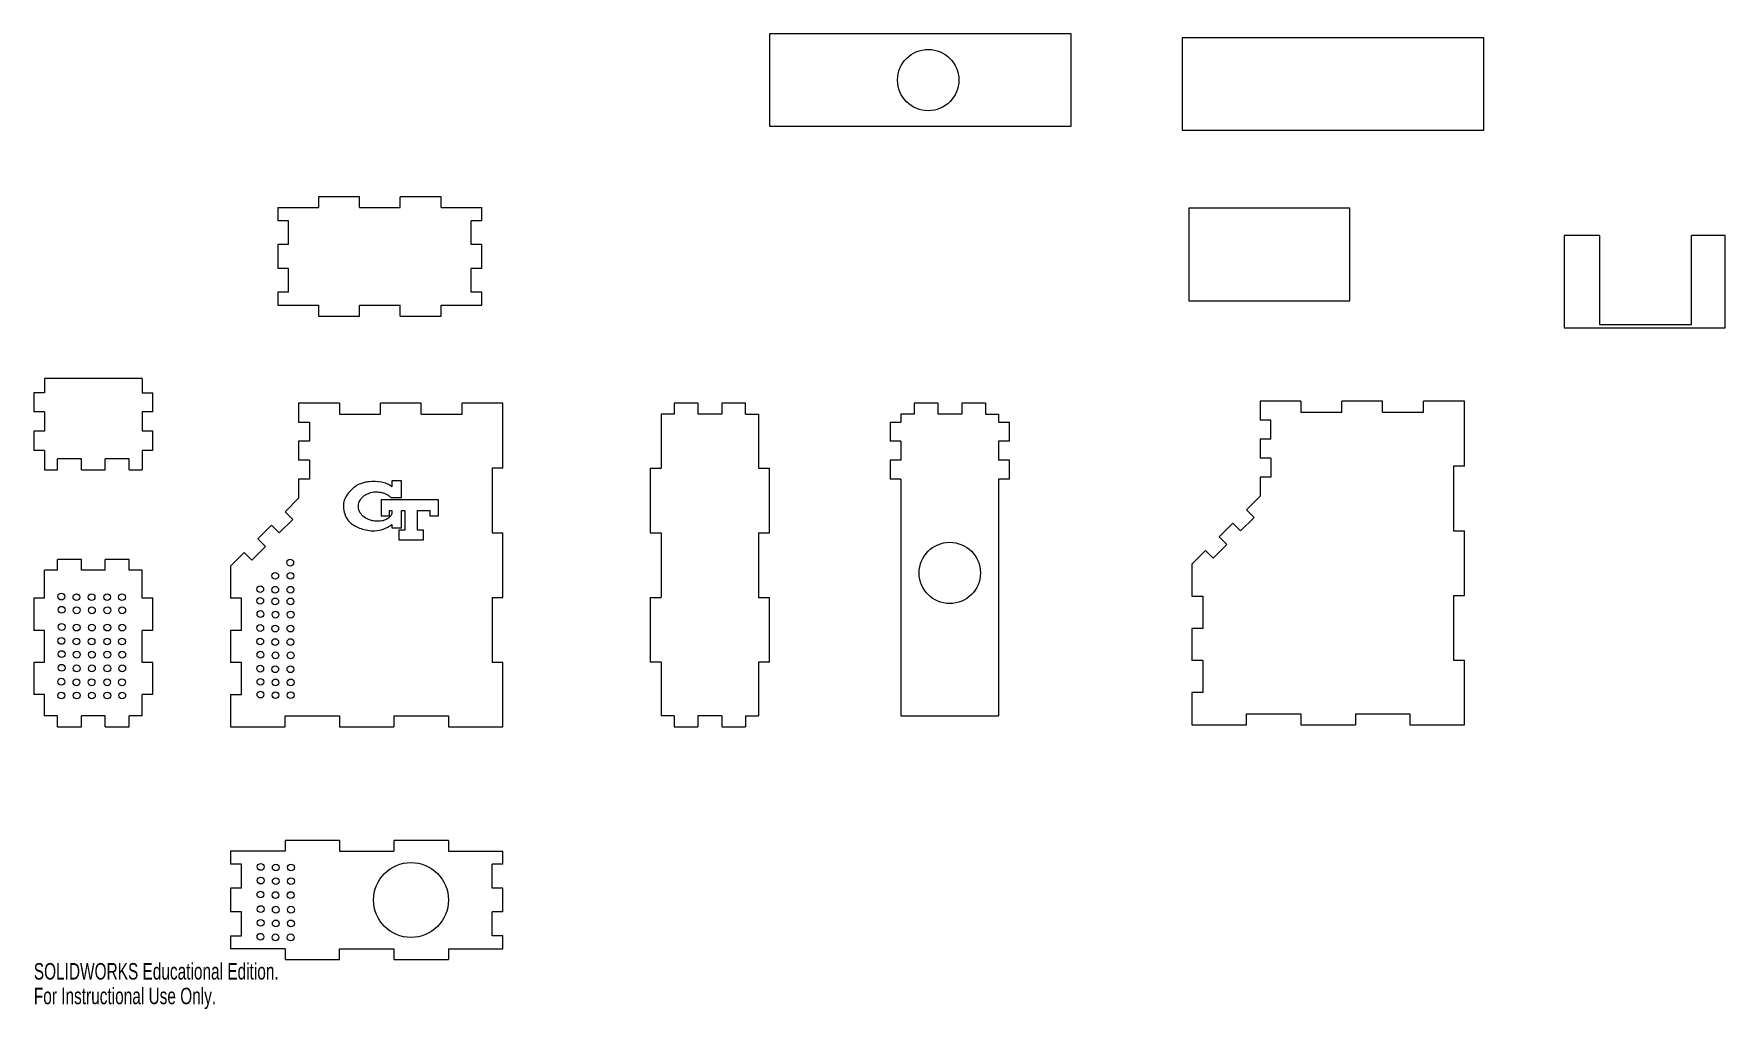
# Model space of a CAD drawing. Header units: millimetres. Extents: x -111 to 386, y -121 to 165.
import ezdxf

# ---------------------------------------------------------------- set-up
doc = ezdxf.new("R2010")
doc.units = ezdxf.units.MM
doc.styles.add('SLDTEXTSTYLE0', font='TXT', dxfattribs={"width": 0.7})

msp = doc.modelspace()

# ---------------------------------------------------------------- linework, layer by layer
at = {"color": 7, "linetype": 'Continuous', "lineweight": 15}
for p, q in [((194.17, 164.94), (105.52, 164.94)), ((105.52, 164.94), (105.52, 137.79)), ((194.17, 137.79), (194.17, 164.94)), ((315.41, 163.81), (226.76, 163.81)), ((226.76, 163.81), (226.76, 136.66)), ((315.41, 136.66), (315.41, 163.81)), ((105.52, 137.79), (194.17, 137.79)), ((226.76, 136.66), (315.41, 136.66)), ((-26.88, 117.07), (-26.88, 113.9)), ((-14.88, 117.07), (-26.88, 117.07)), ((-14.88, 113.9), (-14.88, 117.07)), ((9.12, 117.07), (-2.88, 117.07)), ((-2.88, 113.9), (-2.88, 117.07)), ((9.12, 113.9), (9.12, 117.07)), ((-38.88, 113.9), (-38.88, 110.07)), ((-38.88, 113.9), (-26.88, 113.9)), ((-35.7, 110.07), (-38.88, 110.07)), ((-35.7, 103.07), (-35.7, 110.07)), ((-14.88, 113.9), (-2.88, 113.9)), ((9.12, 113.9), (21.12, 113.9)), ((21.12, 110.07), (17.95, 110.07)), ((17.95, 103.07), (17.95, 110.07)), ((21.12, 110.07), (21.12, 113.9)), ((228.7, 113.71), (228.7, 86.56)), ((276, 113.71), (228.7, 113.71)), ((276, 86.56), (276, 113.71)), ((338.95, 105.7), (338.95, 78.55)), ((349.34, 105.7), (338.95, 105.7)), ((349.34, 105.7), (349.34, 79.55)), ((376.34, 79.55), (376.34, 105.7)), ((386.25, 105.7), (376.34, 105.7)), ((386.25, 78.55), (386.25, 105.7)), ((-38.88, 103.07), (-38.88, 96.07)), ((-35.7, 103.07), (-38.88, 103.07)), ((21.12, 103.07), (17.95, 103.07)), ((21.12, 96.07), (21.12, 103.07)), ((-35.7, 96.07), (-38.88, 96.07)), ((-35.7, 89.07), (-35.7, 96.07)), ((21.12, 96.07), (17.95, 96.07)), ((17.95, 89.07), (17.95, 96.07)), ((-38.88, 89.07), (-38.88, 85.25)), ((-35.7, 89.07), (-38.88, 89.07)), ((-38.88, 85.25), (-26.88, 85.25)), ((-26.88, 85.25), (-26.88, 82.07)), ((-14.88, 85.25), (-2.88, 85.25)), ((-14.88, 82.07), (-14.88, 85.25)), ((-2.88, 82.07), (-2.88, 85.25)), ((9.12, 82.07), (9.12, 85.25)), ((9.12, 85.25), (21.12, 85.25)), ((21.12, 89.07), (17.95, 89.07)), ((21.12, 85.25), (21.12, 89.07)), ((228.7, 86.56), (276, 86.56)), ((-26.88, 82.07), (-14.88, 82.07)), ((-2.88, 82.07), (9.12, 82.07)), ((349.34, 79.55), (376.34, 79.55)), ((338.95, 78.55), (386.25, 78.55)), ((-78.68, 63.71), (-107.33, 63.71)), ((-107.33, 63.71), (-107.33, 59.55)), ((-78.68, 63.71), (-78.68, 59.55)), ((-110.51, 59.55), (-110.51, 53.89)), ((-107.33, 59.55), (-110.51, 59.55)), ((-78.68, 59.55), (-75.51, 59.55)), ((-75.51, 53.89), (-75.51, 59.55)), ((-32.73, 56.43), (-32.73, 50.86)), ((-20.73, 56.43), (-32.73, 56.43)), ((-20.73, 56.43), (-20.73, 53.26)), ((-8.73, 53.26), (-8.73, 56.43)), ((3.27, 56.43), (-8.73, 56.43)), ((3.27, 53.26), (3.27, 56.43)), ((15.27, 53.26), (15.27, 56.43)), ((27.27, 56.43), (15.27, 56.43)), ((27.27, 37.43), (27.27, 56.43)), ((77.52, 56.43), (77.52, 53.26)), ((84.52, 56.43), (77.52, 56.43)), ((84.52, 56.43), (84.52, 53.26)), ((91.52, 56.43), (91.52, 53.26)), ((98.52, 56.43), (91.52, 56.43)), ((98.52, 53.26), (98.52, 56.43)), ((148.01, 56.43), (148.01, 53.26)), ((155.01, 56.43), (148.01, 56.43)), ((155.01, 56.43), (155.01, 53.26)), ((162.01, 56.43), (162.01, 53.26)), ((169.01, 56.43), (162.01, 56.43)), ((169.01, 56.43), (169.01, 53.26)), ((249.65, 57.02), (249.65, 51.45)), ((261.65, 57.02), (249.65, 57.02)), ((261.65, 57.02), (261.65, 53.85)), ((273.65, 53.85), (273.65, 57.02)), ((285.65, 57.02), (273.65, 57.02)), ((285.65, 53.85), (285.65, 57.02)), ((297.65, 53.85), (297.65, 57.02)), ((309.65, 57.02), (297.65, 57.02)), ((309.65, 38.02), (309.65, 57.02)), ((-107.33, 53.89), (-110.51, 53.89)), ((-107.33, 53.89), (-107.33, 48.23)), ((-75.51, 53.89), (-78.68, 53.89)), ((-78.68, 53.89), (-78.68, 48.23)), ((-32.73, 50.86), (-29.55, 50.86)), ((-29.55, 50.86), (-29.55, 45.29)), ((-20.73, 53.26), (-8.73, 53.26)), ((3.27, 53.26), (15.27, 53.26)), ((73.7, 53.26), (73.7, 37.43)), ((77.52, 53.26), (73.7, 53.26)), ((91.52, 53.26), (84.52, 53.26)), ((98.52, 53.26), (102.35, 53.26)), ((102.35, 53.26), (102.35, 37.43)), ((141.01, 50.86), (141.01, 45.29)), ((141.01, 50.86), (144.18, 50.86)), ((144.18, 53.26), (144.18, 50.86)), ((148.01, 53.26), (144.18, 53.26)), ((162.01, 53.26), (155.01, 53.26)), ((169.01, 53.26), (172.83, 53.26)), ((172.83, 53.26), (172.83, 50.86)), ((172.83, 50.86), (176.01, 50.86)), ((176.01, 45.29), (176.01, 50.86)), ((252.82, 51.45), (249.65, 51.45)), ((252.82, 45.88), (252.82, 51.45)), ((261.65, 53.85), (273.65, 53.85)), ((285.65, 53.85), (297.65, 53.85)), ((-110.51, 48.23), (-110.51, 42.57)), ((-107.33, 48.23), (-110.51, 48.23)), ((-75.51, 48.23), (-78.68, 48.23)), ((-75.51, 42.57), (-75.51, 48.23)), ((-29.55, 45.29), (-32.73, 45.29)), ((-32.73, 45.29), (-32.73, 39.72)), ((144.18, 45.29), (141.01, 45.29)), ((144.18, 45.29), (144.18, 39.72)), ((176.01, 45.29), (172.83, 45.29)), ((172.83, 45.29), (172.83, 39.72)), ((249.65, 45.88), (249.65, 40.31)), ((252.82, 45.88), (249.65, 45.88)), ((-107.33, 42.57), (-110.51, 42.57)), ((-107.33, 42.57), (-107.33, 36.93)), ((-96.51, 40.11), (-103.51, 40.11)), ((-103.51, 36.93), (-103.51, 40.11)), ((-96.51, 36.93), (-96.51, 40.11)), ((-82.51, 40.11), (-89.51, 40.11)), ((-89.51, 36.93), (-89.51, 40.11)), ((-82.51, 36.93), (-82.51, 40.11)), ((-75.51, 42.57), (-78.68, 42.57)), ((-78.68, 42.57), (-78.68, 36.93)), ((252.82, 40.31), (249.65, 40.31)), ((252.82, 40.31), (252.82, 34.74)), ((-107.33, 36.93), (-103.51, 36.93)), ((-96.51, 36.93), (-89.51, 36.93)), ((-82.51, 36.93), (-78.68, 36.93)), ((-29.55, 39.72), (-32.73, 39.72)), ((-29.55, 39.72), (-29.55, 34.15)), ((27.27, 37.43), (24.1, 37.43)), ((24.1, 37.43), (24.1, 18.43)), ((70.52, 37.43), (70.52, 18.43)), ((70.52, 37.43), (73.7, 37.43)), ((102.35, 37.43), (105.52, 37.43)), ((105.52, 18.43), (105.52, 37.43)), ((141.01, 39.72), (141.01, 34.15)), ((144.18, 39.72), (141.01, 39.72)), ((176.01, 39.72), (172.83, 39.72)), ((176.01, 34.15), (176.01, 39.72)), ((309.65, 38.02), (306.47, 38.02)), ((306.47, 38.02), (306.47, 19.02)), ((-32.73, 34.15), (-32.73, 28.6)), ((-29.55, 34.15), (-32.73, 34.15)), ((-2.54, 33.62), (-5.32, 33.62)), ((-5.32, 33.62), (-5.32, 31.93)), ((-2.54, 28.73), (-2.54, 33.62)), ((144.18, 34.15), (141.01, 34.15)), ((144.18, 34.15), (144.18, -35.39)), ((176.01, 34.15), (172.83, 34.15)), ((172.83, 34.15), (172.83, -35.39)), ((249.65, 34.74), (249.65, 29.19)), ((252.82, 34.74), (249.65, 34.74)), ((-32.73, 28.6), (-36.73, 24.6)), ((8.32, 28.11), (-8.49, 28.11)), ((-8.49, 28.11), (-8.49, 23.42)), ((-6.05, 23.42), (-6.05, 24.92)), ((-6.05, 24.92), (-5.32, 24.92)), ((-5.47, 28.73), (-2.54, 28.73)), ((-2.48, 19.84), (-2.48, 24.92)), ((-2.48, 24.92), (-1.53, 24.92)), ((-1.53, 24.92), (-1.53, 19.16)), ((2.18, 19.16), (2.18, 24.92)), ((2.18, 24.92), (5.78, 24.92)), ((5.78, 24.92), (5.78, 23.42)), ((8.32, 23.42), (8.32, 28.11)), ((249.65, 29.19), (245.65, 25.19)), ((245.65, 25.19), (247.89, 22.94)), ((-40.73, 20.6), (-44.73, 16.59)), ((-38.49, 18.35), (-40.73, 20.6)), ((-34.48, 22.35), (-38.49, 18.35)), ((-36.73, 24.6), (-34.48, 22.35)), ((-8.49, 23.42), (-6.05, 23.42)), ((-5.32, 20.87), (-5.32, 19.84)), ((5.78, 23.42), (8.32, 23.42)), ((241.64, 21.19), (237.64, 17.18)), ((243.89, 18.94), (241.64, 21.19)), ((247.89, 22.94), (243.89, 18.94)), ((-42.49, 14.35), (-44.73, 16.59)), ((-5.32, 19.84), (-2.48, 19.84)), ((-1.53, 19.16), (-3.29, 19.16)), ((-3.29, 19.16), (-3.29, 16.33)), ((-3.29, 16.33), (3.98, 16.33)), ((3.98, 19.16), (2.18, 19.16)), ((3.98, 16.33), (3.98, 19.16)), ((24.1, 18.43), (27.27, 18.43)), ((27.27, -0.57), (27.27, 18.43)), ((70.52, 18.43), (73.7, 18.43)), ((73.7, 18.43), (73.7, -0.57)), ((102.35, 18.43), (105.52, 18.43)), ((102.35, 18.43), (102.35, -0.57)), ((239.89, 14.94), (235.88, 10.94)), ((239.89, 14.94), (237.64, 17.18)), ((306.47, 19.02), (309.65, 19.02)), ((309.65, 0.02), (309.65, 19.02)), ((-103.51, 7.43), (-103.51, 10.6)), ((-96.51, 10.6), (-103.51, 10.6)), ((-96.51, 7.43), (-96.51, 10.6)), ((-89.51, 7.43), (-89.51, 10.6)), ((-82.51, 10.6), (-89.51, 10.6)), ((-82.51, 7.43), (-82.51, 10.6)), ((-48.74, 12.59), (-52.73, 8.6)), ((-46.49, 10.35), (-48.74, 12.59)), ((-42.49, 14.35), (-46.49, 10.35)), ((233.64, 13.18), (229.65, 9.19)), ((235.88, 10.94), (233.64, 13.18)), ((-107.33, -0.83), (-107.33, 7.43)), ((-103.51, 7.43), (-107.33, 7.43)), ((-89.51, 7.43), (-96.51, 7.43)), ((-78.68, 7.43), (-82.51, 7.43)), ((-78.68, -0.83), (-78.68, 7.43)), ((-52.73, 8.6), (-52.73, -0.83)), ((229.65, 9.19), (229.65, -0.24)), ((306.47, 0.02), (309.65, 0.02)), ((306.47, 0.02), (306.47, -18.98)), ((-110.51, -0.83), (-110.51, -10.26)), ((-107.33, -0.83), (-110.51, -0.83)), ((-75.51, -0.83), (-78.68, -0.83)), ((-75.51, -10.26), (-75.51, -0.83)), ((-49.55, -0.83), (-52.73, -0.83)), ((-49.55, -10.26), (-49.55, -0.83)), ((24.1, -0.57), (27.27, -0.57)), ((24.1, -0.57), (24.1, -19.57)), ((70.52, -0.57), (70.52, -19.57)), ((70.52, -0.57), (73.7, -0.57)), ((102.35, -0.57), (105.52, -0.57)), ((105.52, -19.57), (105.52, -0.57)), ((229.65, -0.24), (232.82, -0.24)), ((232.82, -0.24), (232.82, -9.67)), ((232.82, -9.67), (229.65, -9.67)), ((229.65, -9.67), (229.65, -19.1)), ((-107.33, -10.26), (-110.51, -10.26)), ((-107.33, -19.69), (-107.33, -10.26)), ((-75.51, -10.26), (-78.68, -10.26)), ((-78.68, -19.69), (-78.68, -10.26)), ((-52.73, -10.26), (-52.73, -19.69)), ((-49.55, -10.26), (-52.73, -10.26)), ((-110.51, -19.69), (-110.51, -29.12)), ((-107.33, -19.69), (-110.51, -19.69)), ((-75.51, -19.69), (-78.68, -19.69)), ((-75.51, -29.12), (-75.51, -19.69)), ((-49.55, -19.69), (-52.73, -19.69)), ((-49.55, -29.12), (-49.55, -19.69)), ((24.1, -19.57), (27.27, -19.57)), ((27.27, -38.57), (27.27, -19.57)), ((73.7, -19.57), (70.52, -19.57)), ((73.7, -19.57), (73.7, -35.39)), ((105.52, -19.57), (102.35, -19.57)), ((102.35, -19.57), (102.35, -35.39)), ((232.82, -19.1), (229.65, -19.1)), ((232.82, -19.1), (232.82, -28.53)), ((306.47, -18.98), (309.65, -18.98)), ((309.65, -37.98), (309.65, -18.98)), ((-107.33, -29.12), (-110.51, -29.12)), ((-107.33, -35.39), (-107.33, -29.12)), ((-75.51, -29.12), (-78.68, -29.12)), ((-78.68, -35.39), (-78.68, -29.12)), ((-52.73, -29.12), (-52.73, -38.57)), ((-52.73, -29.12), (-49.55, -29.12)), ((229.65, -28.53), (229.65, -37.98)), ((232.82, -28.53), (229.65, -28.53)), ((-103.51, -35.39), (-107.33, -35.39)), ((-103.51, -38.57), (-103.51, -35.39)), ((-103.51, -38.57), (-96.51, -38.57)), ((-89.51, -35.39), (-96.51, -35.39)), ((-96.51, -38.57), (-96.51, -35.39)), ((-89.51, -38.57), (-89.51, -35.39)), ((-89.51, -38.57), (-82.51, -38.57)), ((-78.68, -35.39), (-82.51, -35.39)), ((-82.51, -38.57), (-82.51, -35.39)), ((-52.73, -38.57), (-36.73, -38.57)), ((-36.73, -35.39), (-20.73, -35.39)), ((-36.73, -38.57), (-36.73, -35.39)), ((-20.73, -35.39), (-20.73, -38.57)), ((-20.73, -38.57), (-4.73, -38.57)), ((-4.73, -35.39), (11.27, -35.39)), ((-4.73, -35.39), (-4.73, -38.57)), ((11.27, -35.39), (11.27, -38.57)), ((11.27, -38.57), (27.27, -38.57)), ((77.52, -35.39), (73.7, -35.39)), ((77.52, -35.39), (77.52, -38.57)), ((77.52, -38.57), (84.52, -38.57)), ((91.52, -35.39), (84.52, -35.39)), ((84.52, -35.39), (84.52, -38.57)), ((91.52, -35.39), (91.52, -38.57)), ((91.52, -38.57), (98.52, -38.57)), ((98.52, -35.39), (102.35, -35.39)), ((98.52, -35.39), (98.52, -38.57)), ((144.18, -35.39), (172.83, -35.39)), ((229.65, -37.98), (245.65, -37.98)), ((245.65, -34.8), (261.65, -34.8)), ((245.65, -37.98), (245.65, -34.8)), ((261.65, -34.8), (261.65, -37.98)), ((261.65, -37.98), (277.65, -37.98)), ((277.65, -34.8), (293.65, -34.8)), ((277.65, -34.8), (277.65, -37.98)), ((293.65, -34.8), (293.65, -37.98)), ((293.65, -37.98), (309.65, -37.98)), ((-36.73, -71.93), (-36.73, -75.1)), ((-20.73, -71.93), (-36.73, -71.93)), ((-20.73, -71.93), (-20.73, -75.1)), ((-4.73, -71.93), (-4.73, -75.1)), ((11.27, -71.93), (-4.73, -71.93)), ((11.27, -71.93), (11.27, -75.1)), ((-52.73, -75.1), (-52.73, -78.93)), ((-36.73, -75.1), (-52.73, -75.1)), ((-49.55, -78.93), (-52.73, -78.93)), ((-49.55, -85.93), (-49.55, -78.93)), ((-20.73, -75.1), (-4.73, -75.1)), ((11.27, -75.1), (27.27, -75.1)), ((27.27, -78.93), (24.1, -78.93)), ((24.1, -85.93), (24.1, -78.93)), ((27.27, -78.93), (27.27, -75.1)), ((-52.73, -85.93), (-52.73, -92.93)), ((-49.55, -85.93), (-52.73, -85.93)), ((27.27, -85.93), (24.1, -85.93)), ((27.27, -92.93), (27.27, -85.93)), ((-49.55, -92.93), (-52.73, -92.93)), ((-49.55, -99.93), (-49.55, -92.93)), ((27.27, -92.93), (24.1, -92.93)), ((24.1, -99.93), (24.1, -92.93)), ((-52.73, -99.93), (-49.55, -99.93)), ((-52.73, -99.93), (-52.73, -103.75)), ((-36.73, -103.75), (-52.73, -103.75)), ((-36.73, -103.75), (-36.73, -106.93)), ((-20.73, -103.75), (-4.73, -103.75)), ((-20.73, -106.93), (-20.73, -103.75)), ((-4.73, -103.75), (-4.73, -106.93)), ((11.27, -103.75), (27.27, -103.75)), ((11.27, -103.75), (11.27, -106.93)), ((27.27, -99.93), (24.1, -99.93)), ((27.27, -103.75), (27.27, -99.93)), ((-36.73, -106.93), (-20.73, -106.93)), ((-4.73, -106.93), (11.27, -106.93))]:
    msp.add_line(p, q, dxfattribs=at)
for centre, radius in [((152.17, 151.36), 9), ((158.51, 6.61), 9), ((-35.21, 9.65), 1), ((-39.6, 5.77), 1), ((-35.13, 5.77), 1), ((-102.42, -0.31), 1), ((-98, -0.49), 1), ((-93.54, -0.49), 1), ((-88.97, -0.49), 1), ((-84.61, -0.49), 1), ((-44.02, 1.86), 1), ((-39.6, 1.68), 1), ((-35.13, 1.68), 1), ((-102.35, -4.19), 1), ((-97.93, -4.36), 1), ((-93.46, -4.36), 1), ((-88.9, -4.36), 1), ((-84.54, -4.36), 1), ((-44.02, -1.57), 1), ((-43.95, -5.45), 1), ((-39.6, -1.75), 1), ((-39.53, -5.63), 1), ((-35.13, -1.75), 1), ((-35.06, -5.63), 1), ((-102.35, -9.24), 1), ((-97.93, -9.42), 1), ((-93.46, -9.42), 1), ((-88.9, -9.42), 1), ((-84.54, -9.42), 1), ((-44.02, -9.54), 1), ((-39.6, -9.72), 1), ((-35.13, -9.72), 1), ((-102.42, -13.33), 1), ((-98, -13.51), 1), ((-93.54, -13.51), 1), ((-88.97, -13.51), 1), ((-84.61, -13.51), 1), ((-44.02, -13.52), 1), ((-39.6, -13.7), 1), ((-35.13, -13.7), 1), ((-102.35, -17.21), 1), ((-97.93, -17.38), 1), ((-93.46, -17.38), 1), ((-88.9, -17.38), 1), ((-84.54, -17.38), 1), ((-43.95, -17.4), 1), ((-39.53, -17.58), 1), ((-35.06, -17.58), 1), ((-102.42, -25.32), 1), ((-102.35, -21.23), 1), ((-98, -25.5), 1), ((-97.93, -21.41), 1), ((-93.54, -25.5), 1), ((-93.46, -21.41), 1), ((-88.97, -25.5), 1), ((-88.9, -21.41), 1), ((-84.61, -25.5), 1), ((-84.54, -21.41), 1), ((-44.02, -21.49), 1), ((-43.95, -25.36), 1), ((-39.6, -21.66), 1), ((-39.53, -25.54), 1), ((-35.13, -21.66), 1), ((-35.06, -25.54), 1), ((-102.42, -29.37), 1), ((-97.93, -29.37), 1), ((-93.46, -29.37), 1), ((-88.9, -29.37), 1), ((-84.54, -29.37), 1), ((-43.95, -29.09), 1), ((-39.53, -29.27), 1), ((-35.06, -29.27), 1), ((-43.88, -79.7), 1), ((-39.45, -79.88), 1), ((-34.99, -79.88), 1), ((0.27, -89.43), 11), ((-43.88, -83.72), 1), ((-39.45, -83.9), 1), ((-34.99, -83.9), 1), ((-43.95, -87.81), 1), ((-39.53, -87.99), 1), ((-35.06, -87.99), 1), ((-43.88, -92.11), 1), ((-39.45, -92.29), 1), ((-34.99, -92.29), 1), ((-43.95, -100.22), 1), ((-43.88, -96.13), 1), ((-39.45, -96.31), 1), ((-34.99, -96.31), 1), ((-39.53, -100.4), 1), ((-35.06, -100.4), 1)]:
    msp.add_circle(centre, radius, dxfattribs=at)
for points, knots in [([(-18.06, 30.11), (-18.83, 29.3), (-19.51, 27.91), (-19.61, 25.71), (-19.48, 24.62), (-19.19, 23.95)], [0, 0, 0, 0, 0.50615, 0.671192, 1, 1, 1, 1]), ([(-8.4, 33.29), (-9.6, 33.38), (-11.3, 33.57), (-13.37, 33.19), (-14.73, 32.81), (-16.43, 31.92), (-17.41, 30.77), (-18.06, 30.11)], [0, 0, 0, 0, 0.341874, 0.470185, 0.587341, 0.738315, 1, 1, 1, 1]), ([(-5.32, 24.92), (-5.3, 24.56), (-5.31, 23.99), (-5.77, 23.28), (-6.34, 22.67), (-7.25, 22.16), (-8.24, 21.84), (-9.4, 21.79), (-10.63, 21.83), (-11.98, 22.2), (-13.32, 22.78), (-14.35, 23.77), (-15.04, 24.91), (-15.24, 26.16), (-15.1, 27.3), (-14.6, 28.16), (-14.08, 28.78), (-13.43, 29.42), (-12.62, 29.78), (-11.87, 30.18), (-11.09, 30.36), (-10.36, 30.47), (-9.68, 30.44), (-9.04, 30.4), (-8.42, 30.23), (-7.83, 30.12), (-7.31, 29.9), (-6.85, 29.65), (-6.44, 29.42), (-6.04, 29.16), (-5.76, 28.93), (-5.59, 28.72), (-5.5, 28.73), (-5.47, 28.73)], [0, 0, 0, 0, 0.042544, 0.060286, 0.09627, 0.137542, 0.17783, 0.214129, 0.270776, 0.317697, 0.373281, 0.436074, 0.478785, 0.523492, 0.579607, 0.605567, 0.636195, 0.672044, 0.709407, 0.736854, 0.769625, 0.799907, 0.820446, 0.848334, 0.872505, 0.893997, 0.917774, 0.936607, 0.953866, 0.971754, 0.990295, 0.996831, 1, 1, 1, 1]), ([(-5.32, 31.93), (-5.64, 32.17), (-6.15, 32.46), (-7.15, 32.98), (-7.86, 33.18), (-8.4, 33.29)], [0, 0, 0, 0, 0.352735, 0.515809, 1, 1, 1, 1]), ([(-19.19, 23.95), (-18.86, 23.08), (-18.09, 21.52), (-16.12, 20.4), (-14.39, 19.58), (-12.46, 19.1), (-10.26, 18.89), (-7.73, 19.41), (-6.12, 20.29), (-5.32, 20.87)], [0, 0, 0, 0, 0.175851, 0.301976, 0.411575, 0.530358, 0.665654, 0.818541, 1, 1, 1, 1])]:
    msp.add_open_spline(points, degree=3, knots=knots, dxfattribs=at)

# ---------------------------------------------------------------- texts
at = {"color": 7, "linetype": 'Continuous', "char_height": 4.8336, "attachment_point": 1, "style": 'SLDTEXTSTYLE0'}
for s, insert in [('SOLIDWORKS Educational Edition.', (-110.51, -107.95)), ('For Instructional Use Only.', (-110.51, -115.2))]:
    msp.add_mtext(s, dxfattribs=dict(at, insert=insert))

doc.saveas('drawing.dxf')
